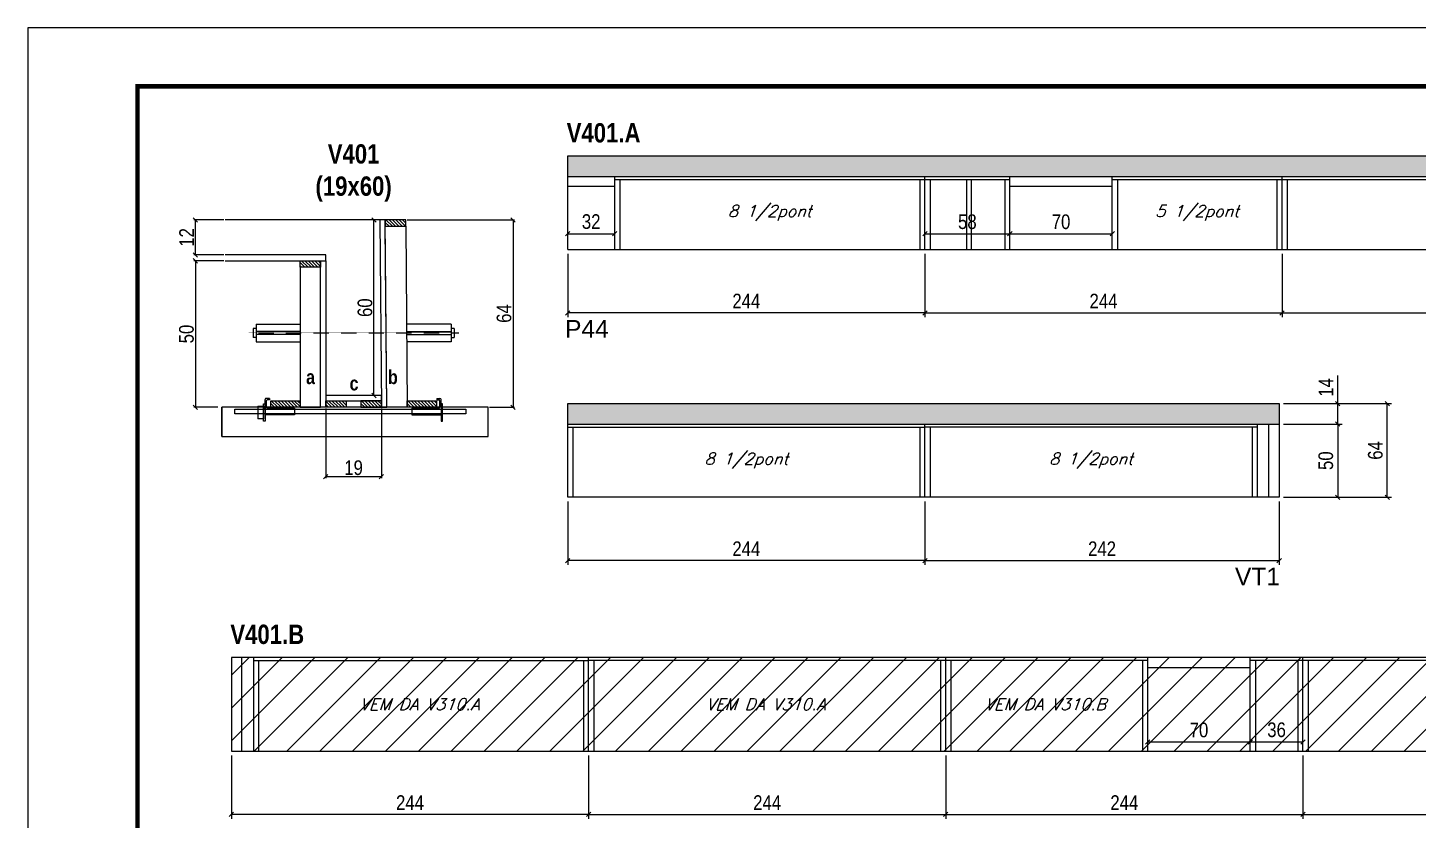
# Model space of a CAD drawing. Extents: x 3309 to 9590, y -2522 to 15424.
# Drawn here: x 4908 to 5858, y 12918 to 13459 of the extents above; entities that cross this region are included whole.
import ezdxf

# ---------------------------------------------------------------- set-up
doc = ezdxf.new("R2010")
doc.units = 0
doc.linetypes.add('DASHED', pattern=[0.75, 0.5, -0.25])
doc.linetypes.add('HIDDEN', pattern=[0.375, 0.25, -0.125])
for name, color, linetype in [('5', 5, 'Continuous'), ('barrote', 251, 'Continuous'), ('COTA', 241, 'Continuous'), ('detalhes', 4, 'Continuous'), ('NOMENCLATURA', 7, 'Continuous'), ('Painéis', 200, 'Continuous'), ('presilha', 1, 'Continuous'), ('SARR_2.2x10', 60, 'Continuous'), ('SARR_2.2x7', 40, 'Continuous'), ('SARR_3.5x7', 81, 'Continuous'), ('TENSOR', 3, 'Continuous'), ('texto', 7, 'Continuous')]:
    doc.layers.add(name, color=color, linetype=linetype)
for name, color, linetype, lineweight in [('CONCRETO', 251, 'Continuous', 25), ('Folhas', 255, 'Continuous', 9), ('Hachura', 251, 'Continuous', 9), ('SARRAFO DE PRESSAO', 251, 'DASHED', 9), ('SCO-___-LAJ', 2, 'Continuous', 0)]:
    doc.layers.add(name, color=color, linetype=linetype, lineweight=lineweight)
doc.styles.add('COTA TECNICA', font='techl___.ttf', dxfattribs={"height": 10})
doc.styles.add('COTA TECNICA 2X', font='techl___.ttf', dxfattribs={"height": 10})
doc.styles.add('Romans', font='romans.shx')
doc.styles.get("Standard").update_dxf_attribs({"font": 'arial.ttf'})
doc.styles.add('TECNICA', font='techb___.ttf', dxfattribs={"height": 10})
doc.dimstyles.new('PAINEL', dxfattribs={"dimtxt": 10, "dimasz": 3, "dimexe": 3, "dimexo": 3, "dimgap": 3, "dimtad": 1, "dimdec": 1, "dimzin": 12, "dimdsep": 46, "dimtxsty": 'COTA TECNICA', "dimblk1": 'OBLIQUE', "dimblk2": 'OBLIQUE', "dimsah": 1, "dimcen": 0.9, "dimclrd": 4, "dimclre": 4, "dimclrt": 240, "dimadec": 1, "dimazin": 3, "dimtfac": 1, "dimtdec": 1, "dimtmove": 0, "dimatfit": 3, "dimfxl": 1, "dimtolj": 1, "dimtzin": 12, "dimarcsym": 0})
doc.dimstyles.new('SECAO', dxfattribs={"dimscale": 0.333333, "dimtxt": 5, "dimasz": 9, "dimexe": 3, "dimexo": 3, "dimgap": 3, "dimtad": 1, "dimdec": 1, "dimlfac": 0.5, "dimzin": 12, "dimdsep": 46, "dimtxsty": 'COTA TECNICA 2X', "dimblk1": 'OBLIQUE', "dimblk2": 'OBLIQUE', "dimsah": 1, "dimcen": 0.9, "dimclrd": 4, "dimclre": 4, "dimclrt": 240, "dimadec": 1, "dimazin": 3, "dimtfac": 1, "dimtdec": 1, "dimtmove": 0, "dimatfit": 3, "dimfxl": 1, "dimtolj": 1, "dimtzin": 12, "dimarcsym": 0})
pattern_1 = [(135, (38346.9667, -110312.122), (-1.122532015, -1.122532015), [])]

# ---------------------------------------------------------------- blocks, each defined once
blk = doc.blocks.new('9999999999')
at = {"layer": 'Folhas'}
blk.add_lwpolyline([(98138.98, 34190.21), (99623.98, 34190.21), (99623.98, 35240.21), (98138.98, 35240.21)], close=True, dxfattribs=at)
at = {"layer": 'Folhas', "color": 30, "const_width": 3}
blk.add_lwpolyline([(98213.98, 34230.21), (99583.98, 34230.21), (99583.98, 35200.21), (98213.98, 35200.21)], close=True, dxfattribs=at)
blk = doc.blocks.new('_Oblique')
at = {"color": 0, "linetype": 'ByBlock', "lineweight": -2}
blk.add_line((-0.5, -0.5), (0.5, 0.5), dxfattribs=at)
blk = doc.blocks.new('*D746')
at = {"layer": 'COTA', "color": 4, "lineweight": -2, "transparency": 16777216}
for p, q in [((5111.43, 13199.05), (5111.43, 13151.58)), ((5149.43, 13199.05), (5149.43, 13151.58)), ((5149.43, 13152.58), (5111.43, 13152.58))]:
    blk.add_line(p, q, dxfattribs=at)
at = {"layer": 'Defpoints', "color": 0, "transparency": 16777216}
for p in [(5111.43, 13200.05), (5149.43, 13200.05), (5111.43, 13152.58)]:
    blk.add_point(p, dxfattribs=at)
at = {"layer": 'COTA', "color": 4, "lineweight": -2, "transparency": 16777216, "xscale": 3, "yscale": 3, "zscale": 3, "rotation": 180}
blk.add_blockref('_Oblique', (5111.43, 13152.58), dxfattribs=at)
at = {"layer": 'COTA', "color": 4, "lineweight": -2, "transparency": 16777216, "xscale": 3, "yscale": 3, "zscale": 3}
blk.add_blockref('_Oblique', (5149.43, 13152.58), dxfattribs=at)
at = {"layer": 'COTA', "color": 240, "transparency": 16777216, "insert": (5130.43, 13158.66), "char_height": 10, "attachment_point": 5, "style": 'COTA TECNICA 2X'}
blk.add_mtext('\\A1;19', dxfattribs=at)
blk = doc.blocks.new('PRESILHA METÁLICA 1')
at = {"layer": 'presilha'}
for p, q in [((6, 15.5), (7.5, 15.5)), ((6, -2.5), (6, 15.5)), ((7.5, 10.6), (7.5, 19.9)), ((7.5, 15.5), (7.5, -2.5)), ((12, 21), (8.6, 21)), ((9, 11.6), (9, 18.9)), ((12, 19.5), (9.6, 19.5)), ((12, 21), (12, 19.5)), ((0, 13), (6, 13)), ((0, 13), (0, 0)), ((6, 0), (0, 0)), ((6, 13), (6, 0)), ((37.5, 4.1), (7.5, 4.1)), ((37.5, 11), (9.6, 11)), ((37.5, 11), (37.5, 4.1)), ((7.5, -2.5), (6, -2.5))]:
    blk.add_line(p, q, dxfattribs=at)
for centre, radius, start, end in [((8.6, 19.9), 1.14, 90, 180), ((9.6, 18.9), 0.57, 90, 180), ((9.6, 11.6), 0.57, 180, 270)]:
    blk.add_arc(centre, radius, start, end, dxfattribs=at)
blk = doc.blocks.new('PRESILHA METÁLICA 2')
at = {"layer": 'presilha'}
for p, q in [((-5.2, 23.5), (-5.2, 22)), ((-5.2, 23.5), (-1.9, 23.5)), ((-5.2, 22), (-2.8, 22)), ((-2.2, 14.1), (-2.2, 21.4)), ((0.8, 18), (-0.8, 18)), ((-0.8, 18), (-0.8, 0)), ((-0.8, 14.6), (-0.8, 22.4)), ((0.8, 0), (0.8, 18)), ((-30.8, 13.5), (-30.8, 6.6)), ((-30.8, 13.5), (-2.8, 13.5)), ((-30.8, 6.6), (-0.8, 6.6)), ((-0.8, 0), (0.8, 0))]:
    blk.add_line(p, q, dxfattribs=at)
for centre, radius, start, end in [((-2.8, 21.4), 0.57, 0, 90), ((-1.9, 22.4), 1.14, 0, 90), ((-2.8, 14.1), 0.57, 270, 0)]:
    blk.add_arc(centre, radius, start, end, dxfattribs=at)
blk = doc.blocks.new('*D747')
at = {"layer": 'COTA', "color": 4, "lineweight": -2, "transparency": 16777216}
for p, q in [((5041.73, 13300.05), (5021.38, 13300.05)), ((5022.38, 13300.05), (5022.38, 13200.05)), ((5037.61, 13200.05), (5021.38, 13200.05))]:
    blk.add_line(p, q, dxfattribs=at)
at = {"layer": 'Defpoints', "color": 0, "transparency": 16777216}
for p in [(5042.73, 13300.05), (5022.38, 13200.05), (5038.61, 13200.05)]:
    blk.add_point(p, dxfattribs=at)
at = {"layer": 'COTA', "color": 4, "lineweight": -2, "transparency": 16777216, "xscale": 3, "yscale": 3, "zscale": 3}
for p, rotation in [((5022.38, 13300.05), 90), ((5022.38, 13200.05), 270)]:
    blk.add_blockref('_Oblique', p, dxfattribs=dict(at, rotation=rotation))
at = {"layer": 'COTA', "color": 240, "transparency": 16777216, "insert": (5016.27, 13250.05), "char_height": 10, "attachment_point": 5, "rotation": 90, "style": 'COTA TECNICA 2X'}
blk.add_mtext('\\A1;50', dxfattribs=at)
blk = doc.blocks.new('*D748')
at = {"layer": 'COTA', "color": 4, "lineweight": -2, "transparency": 16777216}
for p, q in [((5167.03, 13328.05), (5240.35, 13328.05)), ((5239.35, 13328.05), (5239.35, 13200.05)), ((5223.24, 13200.05), (5240.35, 13200.05))]:
    blk.add_line(p, q, dxfattribs=at)
at = {"layer": 'Defpoints', "color": 0, "transparency": 16777216}
for p in [(5166.03, 13328.05), (5222.24, 13200.05), (5239.35, 13200.05)]:
    blk.add_point(p, dxfattribs=at)
at = {"layer": 'COTA', "color": 4, "lineweight": -2, "transparency": 16777216, "xscale": 3, "yscale": 3, "zscale": 3}
for p, rotation in [((5239.35, 13328.05), 90), ((5239.35, 13200.05), 270)]:
    blk.add_blockref('_Oblique', p, dxfattribs=dict(at, rotation=rotation))
at = {"layer": 'COTA', "color": 240, "transparency": 16777216, "insert": (5233.24, 13264.05), "char_height": 10, "attachment_point": 5, "rotation": 90, "style": 'COTA TECNICA 2X'}
blk.add_mtext('\\A1;64', dxfattribs=at)
blk = doc.blocks.new('*D745')
at = {"layer": 'COTA', "color": 4, "lineweight": -2, "transparency": 16777216}
for p, q in [((5148.43, 13328.05), (5143.35, 13328.05)), ((5144.35, 13208.05), (5144.35, 13328.05)), ((5148.43, 13208.05), (5143.35, 13208.05))]:
    blk.add_line(p, q, dxfattribs=at)
at = {"layer": 'Defpoints', "color": 0, "transparency": 16777216}
for p in [(5144.35, 13328.05), (5149.43, 13328.05), (5149.43, 13208.05)]:
    blk.add_point(p, dxfattribs=at)
at = {"layer": 'COTA', "color": 4, "lineweight": -2, "transparency": 16777216, "xscale": 3, "yscale": 3, "zscale": 3}
for p, rotation in [((5144.35, 13328.05), 90), ((5144.35, 13208.05), 270)]:
    blk.add_blockref('_Oblique', p, dxfattribs=dict(at, rotation=rotation))
at = {"layer": 'COTA', "color": 240, "transparency": 16777216, "insert": (5138.25, 13268.05), "char_height": 10, "attachment_point": 5, "rotation": 90, "style": 'COTA TECNICA 2X'}
blk.add_mtext('\\A1;60', dxfattribs=at)
blk = doc.blocks.new('*D749')
at = {"layer": 'COTA', "color": 4, "lineweight": -2, "transparency": 16777216}
for p, q in [((5041.73, 13328.05), (5021.38, 13328.05)), ((5022.38, 13304.05), (5022.38, 13328.05)), ((5041.73, 13304.05), (5021.38, 13304.05))]:
    blk.add_line(p, q, dxfattribs=at)
at = {"layer": 'Defpoints', "color": 0, "transparency": 16777216}
for p in [(5022.38, 13328.05), (5042.73, 13328.05), (5042.73, 13304.05)]:
    blk.add_point(p, dxfattribs=at)
at = {"layer": 'COTA', "color": 4, "lineweight": -2, "transparency": 16777216, "xscale": 3, "yscale": 3, "zscale": 3}
for p, rotation in [((5022.38, 13328.05), 90), ((5022.38, 13304.05), 270)]:
    blk.add_blockref('_Oblique', p, dxfattribs=dict(at, rotation=rotation))
at = {"layer": 'COTA', "color": 240, "transparency": 16777216, "insert": (5016.32, 13316.05), "char_height": 10, "attachment_point": 5, "rotation": 90, "style": 'COTA TECNICA 2X'}
blk.add_mtext('\\A1;12', dxfattribs=at)
blk = doc.blocks.new('*D750')
at = {"layer": 'COTA', "color": 4, "linetype": 'ByBlock', "lineweight": -2, "transparency": 16777216}
for p, q in [((5520.73, 13304.75), (5520.73, 13261.49)), ((5764.73, 13304.75), (5764.73, 13261.49)), ((5520.73, 13264.49), (5764.73, 13264.49))]:
    blk.add_line(p, q, dxfattribs=at)
at = {"layer": 'Defpoints', "color": 0, "linetype": 'ByBlock', "transparency": 16777216}
for p in [(5520.73, 13307.75), (5764.73, 13307.75), (5764.73, 13264.49)]:
    blk.add_point(p, dxfattribs=at)
at = {"layer": 'COTA', "color": 4, "linetype": 'ByBlock', "lineweight": -2, "transparency": 16777216, "xscale": 3, "yscale": 3, "zscale": 3, "rotation": 180}
blk.add_blockref('_Oblique', (5520.73, 13264.49), dxfattribs=at)
at = {"layer": 'COTA', "color": 4, "linetype": 'ByBlock', "lineweight": -2, "transparency": 16777216, "xscale": 3, "yscale": 3, "zscale": 3}
blk.add_blockref('_Oblique', (5764.73, 13264.49), dxfattribs=at)
at = {"layer": 'COTA', "color": 240, "linetype": 'ByBlock', "transparency": 16777216, "insert": (5642.73, 13272.57), "char_height": 10, "attachment_point": 5, "style": 'COTA TECNICA'}
blk.add_mtext('\\A1;244', dxfattribs=at)
blk = doc.blocks.new('*D751')
at = {"layer": 'COTA', "color": 4, "linetype": 'ByBlock', "lineweight": -2, "transparency": 16777216}
for p, q in [((5764.73, 13304.75), (5764.73, 13261.49)), ((6008.73, 13304.75), (6008.73, 13261.49)), ((5764.73, 13264.49), (6008.73, 13264.49))]:
    blk.add_line(p, q, dxfattribs=at)
at = {"layer": 'Defpoints', "color": 0, "linetype": 'ByBlock', "transparency": 16777216}
for p in [(5764.73, 13307.75), (6008.73, 13307.75), (6008.73, 13264.49)]:
    blk.add_point(p, dxfattribs=at)
at = {"layer": 'COTA', "color": 4, "linetype": 'ByBlock', "lineweight": -2, "transparency": 16777216, "xscale": 3, "yscale": 3, "zscale": 3, "rotation": 180}
blk.add_blockref('_Oblique', (5764.73, 13264.49), dxfattribs=at)
at = {"layer": 'COTA', "color": 4, "linetype": 'ByBlock', "lineweight": -2, "transparency": 16777216, "xscale": 3, "yscale": 3, "zscale": 3}
blk.add_blockref('_Oblique', (6008.73, 13264.49), dxfattribs=at)
at = {"layer": 'COTA', "color": 240, "linetype": 'ByBlock', "transparency": 16777216, "insert": (5886.73, 13272.57), "char_height": 10, "attachment_point": 5, "style": 'COTA TECNICA'}
blk.add_mtext('\\A1;244', dxfattribs=at)
blk = doc.blocks.new('*D752')
at = {"layer": 'COTA', "color": 4, "lineweight": -2, "transparency": 16777216}
for p, q in [((5276.73, 13304.75), (5276.73, 13261.49)), ((5520.73, 13304.75), (5520.73, 13261.49)), ((5520.73, 13264.49), (5276.73, 13264.49))]:
    blk.add_line(p, q, dxfattribs=at)
at = {"layer": 'Defpoints', "color": 0, "transparency": 16777216}
for p in [(5276.73, 13307.75), (5520.73, 13307.75), (5276.73, 13264.49)]:
    blk.add_point(p, dxfattribs=at)
at = {"layer": 'COTA', "color": 4, "lineweight": -2, "transparency": 16777216, "xscale": 3, "yscale": 3, "zscale": 3, "rotation": 180}
blk.add_blockref('_Oblique', (5276.73, 13264.49), dxfattribs=at)
at = {"layer": 'COTA', "color": 4, "lineweight": -2, "transparency": 16777216, "xscale": 3, "yscale": 3, "zscale": 3}
blk.add_blockref('_Oblique', (5520.73, 13264.49), dxfattribs=at)
at = {"layer": 'COTA', "color": 240, "transparency": 16777216, "insert": (5398.73, 13272.57), "char_height": 10, "attachment_point": 5, "style": 'COTA TECNICA'}
blk.add_mtext('\\A1;244', dxfattribs=at)
blk = doc.blocks.new('*D756')
at = {"layer": 'COTA', "color": 4, "lineweight": -2, "transparency": 16777216}
blk.add_line((5276.73, 13318.6), (5308.73, 13318.6), dxfattribs=at)
at = {"layer": 'Defpoints', "color": 0, "transparency": 16777216}
for p in [(5276.73, 13318.6), (5308.73, 13318.6), (5308.73, 13318.6)]:
    blk.add_point(p, dxfattribs=at)
at = {"layer": 'COTA', "color": 4, "lineweight": -2, "transparency": 16777216, "xscale": 3, "yscale": 3, "zscale": 3, "rotation": 180}
blk.add_blockref('_Oblique', (5276.73, 13318.6), dxfattribs=at)
at = {"layer": 'COTA', "color": 4, "lineweight": -2, "transparency": 16777216, "xscale": 3, "yscale": 3, "zscale": 3}
blk.add_blockref('_Oblique', (5308.73, 13318.6), dxfattribs=at)
at = {"layer": 'COTA', "color": 240, "transparency": 16777216, "insert": (5292.73, 13326.82), "char_height": 10, "attachment_point": 5, "style": 'COTA TECNICA'}
blk.add_mtext('\\A1;32', dxfattribs=at)
blk = doc.blocks.new('*D757')
at = {"layer": 'COTA', "color": 4, "lineweight": -2, "transparency": 16777216}
blk.add_line((5520.73, 13318.6), (5578.73, 13318.6), dxfattribs=at)
at = {"layer": 'Defpoints', "color": 0, "transparency": 16777216}
for p in [(5520.73, 13318.6), (5578.73, 13318.6), (5578.73, 13318.6)]:
    blk.add_point(p, dxfattribs=at)
at = {"layer": 'COTA', "color": 4, "lineweight": -2, "transparency": 16777216, "xscale": 3, "yscale": 3, "zscale": 3, "rotation": 180}
blk.add_blockref('_Oblique', (5520.73, 13318.6), dxfattribs=at)
at = {"layer": 'COTA', "color": 4, "lineweight": -2, "transparency": 16777216, "xscale": 3, "yscale": 3, "zscale": 3}
blk.add_blockref('_Oblique', (5578.73, 13318.6), dxfattribs=at)
at = {"layer": 'COTA', "color": 240, "transparency": 16777216, "insert": (5549.73, 13326.73), "char_height": 10, "attachment_point": 5, "style": 'COTA TECNICA'}
blk.add_mtext('\\A1;58', dxfattribs=at)
blk = doc.blocks.new('*D758')
at = {"layer": 'COTA', "color": 4, "lineweight": -2, "transparency": 16777216}
blk.add_line((5578.73, 13318.6), (5648.73, 13318.6), dxfattribs=at)
at = {"layer": 'Defpoints', "color": 0, "transparency": 16777216}
for p in [(5578.73, 13318.6), (5648.73, 13318.6), (5648.73, 13318.6)]:
    blk.add_point(p, dxfattribs=at)
at = {"layer": 'COTA', "color": 4, "lineweight": -2, "transparency": 16777216, "xscale": 3, "yscale": 3, "zscale": 3, "rotation": 180}
blk.add_blockref('_Oblique', (5578.73, 13318.6), dxfattribs=at)
at = {"layer": 'COTA', "color": 4, "lineweight": -2, "transparency": 16777216, "xscale": 3, "yscale": 3, "zscale": 3}
blk.add_blockref('_Oblique', (5648.73, 13318.6), dxfattribs=at)
at = {"layer": 'COTA', "color": 240, "transparency": 16777216, "insert": (5613.73, 13326.7), "char_height": 10, "attachment_point": 5, "style": 'COTA TECNICA'}
blk.add_mtext('\\A1;70', dxfattribs=at)
blk = doc.blocks.new('*D762')
at = {"layer": 'COTA', "color": 4, "linetype": 'ByBlock', "lineweight": -2, "transparency": 16777216}
for p, q in [((5520.73, 13135.52), (5520.73, 13092.26)), ((5762.73, 13135.52), (5762.73, 13092.26)), ((5520.73, 13095.26), (5762.73, 13095.26))]:
    blk.add_line(p, q, dxfattribs=at)
at = {"layer": 'Defpoints', "color": 0, "linetype": 'ByBlock', "transparency": 16777216}
for p in [(5520.73, 13138.52), (5762.73, 13138.52), (5762.73, 13095.26)]:
    blk.add_point(p, dxfattribs=at)
at = {"layer": 'COTA', "color": 4, "linetype": 'ByBlock', "lineweight": -2, "transparency": 16777216, "xscale": 3, "yscale": 3, "zscale": 3, "rotation": 180}
blk.add_blockref('_Oblique', (5520.73, 13095.26), dxfattribs=at)
at = {"layer": 'COTA', "color": 4, "linetype": 'ByBlock', "lineweight": -2, "transparency": 16777216, "xscale": 3, "yscale": 3, "zscale": 3}
blk.add_blockref('_Oblique', (5762.73, 13095.26), dxfattribs=at)
at = {"layer": 'COTA', "color": 240, "linetype": 'ByBlock', "transparency": 16777216, "insert": (5641.73, 13103.34), "char_height": 10, "attachment_point": 5, "style": 'COTA TECNICA'}
blk.add_mtext('\\A1;242', dxfattribs=at)
blk = doc.blocks.new('*D763')
at = {"layer": 'COTA', "color": 4, "lineweight": -2, "transparency": 16777216}
for p, q in [((5276.73, 13135.52), (5276.73, 13092.26)), ((5520.73, 13135.52), (5520.73, 13092.26)), ((5520.73, 13095.26), (5276.73, 13095.26))]:
    blk.add_line(p, q, dxfattribs=at)
at = {"layer": 'Defpoints', "color": 0, "transparency": 16777216}
for p in [(5276.73, 13138.52), (5520.73, 13138.52), (5276.73, 13095.26)]:
    blk.add_point(p, dxfattribs=at)
at = {"layer": 'COTA', "color": 4, "lineweight": -2, "transparency": 16777216, "xscale": 3, "yscale": 3, "zscale": 3, "rotation": 180}
blk.add_blockref('_Oblique', (5276.73, 13095.26), dxfattribs=at)
at = {"layer": 'COTA', "color": 4, "lineweight": -2, "transparency": 16777216, "xscale": 3, "yscale": 3, "zscale": 3}
blk.add_blockref('_Oblique', (5520.73, 13095.26), dxfattribs=at)
at = {"layer": 'COTA', "color": 240, "transparency": 16777216, "insert": (5398.73, 13103.34), "char_height": 10, "attachment_point": 5, "style": 'COTA TECNICA'}
blk.add_mtext('\\A1;244', dxfattribs=at)
blk = doc.blocks.new('*D764')
at = {"layer": 'COTA', "color": 4, "lineweight": -2, "transparency": 16777216}
for p, q in [((5765.73, 13188.52), (5805.74, 13188.52)), ((5802.74, 13188.52), (5802.74, 13138.52)), ((5765.73, 13138.52), (5805.74, 13138.52))]:
    blk.add_line(p, q, dxfattribs=at)
at = {"layer": 'Defpoints', "color": 0, "transparency": 16777216}
for p in [(5762.73, 13188.52), (5762.73, 13138.52), (5802.74, 13138.52)]:
    blk.add_point(p, dxfattribs=at)
at = {"layer": 'COTA', "color": 4, "lineweight": -2, "transparency": 16777216, "xscale": 3, "yscale": 3, "zscale": 3}
for p, rotation in [((5802.74, 13188.52), 90), ((5802.74, 13138.52), 270)]:
    blk.add_blockref('_Oblique', p, dxfattribs=dict(at, rotation=rotation))
at = {"layer": 'COTA', "color": 240, "transparency": 16777216, "insert": (5794.63, 13163.52), "char_height": 10, "attachment_point": 5, "rotation": 90, "style": 'COTA TECNICA'}
blk.add_mtext('\\A1;50', dxfattribs=at)
blk = doc.blocks.new('*D765')
at = {"layer": 'COTA', "color": 4, "lineweight": -2, "transparency": 16777216}
for p, q in [((5802.74, 13202.52), (5802.74, 13221.64)), ((5765.73, 13202.52), (5805.74, 13202.52)), ((5802.74, 13188.52), (5802.74, 13202.52)), ((5765.73, 13188.52), (5805.74, 13188.52))]:
    blk.add_line(p, q, dxfattribs=at)
at = {"layer": 'Defpoints', "color": 0, "transparency": 16777216}
for p in [(5762.73, 13202.52), (5802.74, 13202.52), (5762.73, 13188.52)]:
    blk.add_point(p, dxfattribs=at)
at = {"layer": 'COTA', "color": 4, "lineweight": -2, "transparency": 16777216, "xscale": 3, "yscale": 3, "zscale": 3}
for p, rotation in [((5802.74, 13202.52), 90), ((5802.74, 13188.52), 270)]:
    blk.add_blockref('_Oblique', p, dxfattribs=dict(at, rotation=rotation))
at = {"layer": 'COTA', "color": 240, "transparency": 16777216, "insert": (5794.66, 13213.58), "char_height": 10, "attachment_point": 5, "rotation": 90, "style": 'COTA TECNICA'}
blk.add_mtext('\\A1;14', dxfattribs=at)
blk = doc.blocks.new('*D766')
at = {"layer": 'COTA', "color": 4, "lineweight": -2, "transparency": 16777216}
for p, q in [((5765.73, 13202.52), (5839.58, 13202.52)), ((5836.58, 13138.52), (5836.58, 13202.52)), ((5765.73, 13138.52), (5839.58, 13138.52))]:
    blk.add_line(p, q, dxfattribs=at)
at = {"layer": 'Defpoints', "color": 0, "transparency": 16777216}
for p in [(5762.73, 13202.52), (5836.58, 13202.52), (5762.73, 13138.52)]:
    blk.add_point(p, dxfattribs=at)
at = {"layer": 'COTA', "color": 4, "lineweight": -2, "transparency": 16777216, "xscale": 3, "yscale": 3, "zscale": 3}
for p, rotation in [((5836.58, 13202.52), 90), ((5836.58, 13138.52), 270)]:
    blk.add_blockref('_Oblique', p, dxfattribs=dict(at, rotation=rotation))
at = {"layer": 'COTA', "color": 240, "transparency": 16777216, "insert": (5828.48, 13170.52), "char_height": 10, "attachment_point": 5, "rotation": 90, "style": 'COTA TECNICA'}
blk.add_mtext('\\A1;64', dxfattribs=at)
blk = doc.blocks.new('*D767')
at = {"layer": 'COTA', "color": 4, "linetype": 'ByBlock', "lineweight": -2, "transparency": 16777216}
for p, q in [((5046.97, 12962.07), (5046.97, 12918.81)), ((5290.97, 12962.07), (5290.97, 12918.81)), ((5290.97, 12921.81), (5046.97, 12921.81))]:
    blk.add_line(p, q, dxfattribs=at)
at = {"layer": 'Defpoints', "color": 0, "linetype": 'ByBlock', "transparency": 16777216}
for p in [(5046.97, 12965.07), (5290.97, 12965.07), (5046.97, 12921.81)]:
    blk.add_point(p, dxfattribs=at)
at = {"layer": 'COTA', "color": 4, "linetype": 'ByBlock', "lineweight": -2, "transparency": 16777216, "xscale": 3, "yscale": 3, "zscale": 3, "rotation": 180}
blk.add_blockref('_Oblique', (5046.97, 12921.81), dxfattribs=at)
at = {"layer": 'COTA', "color": 4, "linetype": 'ByBlock', "lineweight": -2, "transparency": 16777216, "xscale": 3, "yscale": 3, "zscale": 3}
blk.add_blockref('_Oblique', (5290.97, 12921.81), dxfattribs=at)
at = {"layer": 'COTA', "color": 240, "linetype": 'ByBlock', "transparency": 16777216, "insert": (5168.97, 12929.89), "char_height": 10, "attachment_point": 5, "style": 'COTA TECNICA'}
blk.add_mtext('\\A1;244', dxfattribs=at)
blk = doc.blocks.new('*D768')
at = {"layer": 'COTA', "color": 4, "lineweight": -2, "transparency": 16777216}
for p, q in [((5290.97, 12962.07), (5290.97, 12918.81)), ((5534.97, 12962.07), (5534.97, 12918.81)), ((5290.97, 12921.81), (5534.97, 12921.81))]:
    blk.add_line(p, q, dxfattribs=at)
at = {"layer": 'Defpoints', "color": 0, "transparency": 16777216}
for p in [(5290.97, 12965.07), (5534.97, 12965.07), (5534.97, 12921.81)]:
    blk.add_point(p, dxfattribs=at)
at = {"layer": 'COTA', "color": 4, "lineweight": -2, "transparency": 16777216, "xscale": 3, "yscale": 3, "zscale": 3, "rotation": 180}
blk.add_blockref('_Oblique', (5290.97, 12921.81), dxfattribs=at)
at = {"layer": 'COTA', "color": 4, "lineweight": -2, "transparency": 16777216, "xscale": 3, "yscale": 3, "zscale": 3}
blk.add_blockref('_Oblique', (5534.97, 12921.81), dxfattribs=at)
at = {"layer": 'COTA', "color": 240, "transparency": 16777216, "insert": (5412.97, 12929.89), "char_height": 10, "attachment_point": 5, "style": 'COTA TECNICA'}
blk.add_mtext('\\A1;244', dxfattribs=at)
blk = doc.blocks.new('*D769')
at = {"layer": 'COTA', "color": 4, "lineweight": -2, "transparency": 16777216}
for p, q in [((5534.97, 12962.07), (5534.97, 12918.81)), ((5778.97, 12962.07), (5778.97, 12918.81)), ((5534.97, 12921.81), (5778.97, 12921.81))]:
    blk.add_line(p, q, dxfattribs=at)
at = {"layer": 'Defpoints', "color": 0, "transparency": 16777216}
for p in [(5534.97, 12965.07), (5778.97, 12965.07), (5778.97, 12921.81)]:
    blk.add_point(p, dxfattribs=at)
at = {"layer": 'COTA', "color": 4, "lineweight": -2, "transparency": 16777216, "xscale": 3, "yscale": 3, "zscale": 3, "rotation": 180}
blk.add_blockref('_Oblique', (5534.97, 12921.81), dxfattribs=at)
at = {"layer": 'COTA', "color": 4, "lineweight": -2, "transparency": 16777216, "xscale": 3, "yscale": 3, "zscale": 3}
blk.add_blockref('_Oblique', (5778.97, 12921.81), dxfattribs=at)
at = {"layer": 'COTA', "color": 240, "transparency": 16777216, "insert": (5656.97, 12929.89), "char_height": 10, "attachment_point": 5, "style": 'COTA TECNICA'}
blk.add_mtext('\\A1;244', dxfattribs=at)
blk = doc.blocks.new('*D770')
at = {"layer": 'COTA', "color": 4, "lineweight": -2, "transparency": 16777216}
for p, q in [((5778.97, 12962.07), (5778.97, 12918.81)), ((6022.97, 12962.07), (6022.97, 12918.81)), ((5778.97, 12921.81), (6022.97, 12921.81))]:
    blk.add_line(p, q, dxfattribs=at)
at = {"layer": 'Defpoints', "color": 0, "transparency": 16777216}
for p in [(5778.97, 12965.07), (6022.97, 12965.07), (6022.97, 12921.81)]:
    blk.add_point(p, dxfattribs=at)
at = {"layer": 'COTA', "color": 4, "lineweight": -2, "transparency": 16777216, "xscale": 3, "yscale": 3, "zscale": 3, "rotation": 180}
blk.add_blockref('_Oblique', (5778.97, 12921.81), dxfattribs=at)
at = {"layer": 'COTA', "color": 4, "lineweight": -2, "transparency": 16777216, "xscale": 3, "yscale": 3, "zscale": 3}
blk.add_blockref('_Oblique', (6022.97, 12921.81), dxfattribs=at)
at = {"layer": 'COTA', "color": 240, "transparency": 16777216, "insert": (5900.97, 12929.89), "char_height": 10, "attachment_point": 5, "style": 'COTA TECNICA'}
blk.add_mtext('\\A1;244', dxfattribs=at)
blk = doc.blocks.new('*D772')
at = {"layer": 'COTA', "color": 4, "lineweight": -2, "transparency": 16777216}
for p, q in [((5672.97, 12968.07), (5672.97, 12974.36)), ((5672.97, 12971.36), (5742.97, 12971.36)), ((5742.97, 12968.07), (5742.97, 12974.36))]:
    blk.add_line(p, q, dxfattribs=at)
at = {"layer": 'Defpoints', "color": 0, "transparency": 16777216}
for p in [(5742.97, 12971.36), (5672.97, 12965.07), (5742.97, 12965.07)]:
    blk.add_point(p, dxfattribs=at)
at = {"layer": 'COTA', "color": 4, "lineweight": -2, "transparency": 16777216, "xscale": 3, "yscale": 3, "zscale": 3, "rotation": 180}
blk.add_blockref('_Oblique', (5672.97, 12971.36), dxfattribs=at)
at = {"layer": 'COTA', "color": 4, "lineweight": -2, "transparency": 16777216, "xscale": 3, "yscale": 3, "zscale": 3}
blk.add_blockref('_Oblique', (5742.97, 12971.36), dxfattribs=at)
at = {"layer": 'COTA', "color": 240, "transparency": 16777216, "insert": (5707.97, 12979.46), "char_height": 10, "attachment_point": 5, "style": 'COTA TECNICA'}
blk.add_mtext('\\A1;70', dxfattribs=at)
blk = doc.blocks.new('*D773')
at = {"layer": 'COTA', "color": 4, "lineweight": -2, "transparency": 16777216}
for p, q in [((5742.97, 12968.07), (5742.97, 12974.36)), ((5742.97, 12971.36), (5778.97, 12971.36)), ((5778.97, 12968.07), (5778.97, 12974.36))]:
    blk.add_line(p, q, dxfattribs=at)
at = {"layer": 'Defpoints', "color": 0, "transparency": 16777216}
for p in [(5778.97, 12971.36), (5742.97, 12965.07), (5778.97, 12965.07)]:
    blk.add_point(p, dxfattribs=at)
at = {"layer": 'COTA', "color": 4, "lineweight": -2, "transparency": 16777216, "xscale": 3, "yscale": 3, "zscale": 3, "rotation": 180}
blk.add_blockref('_Oblique', (5742.97, 12971.36), dxfattribs=at)
at = {"layer": 'COTA', "color": 4, "lineweight": -2, "transparency": 16777216, "xscale": 3, "yscale": 3, "zscale": 3}
blk.add_blockref('_Oblique', (5778.97, 12971.36), dxfattribs=at)
at = {"layer": 'COTA', "color": 240, "transparency": 16777216, "insert": (5760.97, 12979.58), "char_height": 10, "attachment_point": 5, "style": 'COTA TECNICA'}
blk.add_mtext('\\A1;36', dxfattribs=at)

msp = doc.modelspace()

# ---------------------------------------------------------------- hatches: boundary and pattern name
at = {"layer": 'COTA'}
h = msp.add_hatch(dxfattribs=at)
h.set_pattern_fill('AR-CONC', color=256, scale=0.03)
h.set_pattern_definition([(50, (1542.452, 4602.3004), (5.46554, -0.4781726), [0.5715, -6.2865]), (355, (1542.452, 4602.3004), (-1.0573026, 5.7317054), [0.4572, -5.0292175]), (100.451445, (1542.9075, 4602.2606), (4.4082374, 5.2535326), [0.4857003, -5.3427073]), (46.1842, (1542.452, 4603.8244), (8.132371, -1.26127), [0.85725, -9.42975]), (96.63556, (1543.13, 4603.719), (7.122124, 7.422784), [0.728551, -8.014068]), (351.18415, (1542.452, 4603.8244), (7.122124, 7.422784), [0.685799, -7.543792]), (21, (1543.214, 4603.4434), (4.5484317, -3.067956), [0.5715, -6.2865]), (326, (1543.214, 4603.4434), (1.854061, 5.525639), [0.4572, -5.0292]), (71.451445, (1543.593, 4603.188), (6.4024926, 2.457683), [0.4857003, -5.342698]), (37.5, (1542.452, 4602.3004), (0.0926581, 2.53665117), [0, -4.96824, 0, -5.1054, 0, -5.04825]), (7.5, (1542.452, 4602.3004), (2.0045899, 3.00541724), [0, -2.91084, 0, -4.85394, 0, -1.92405]), (327.5, (1540.7527, 4602.3004), (4.06771786, -0.1718623), [0, -1.905, 0, -5.9436, 0, -7.8867]), (317.5, (1539.9907, 4602.3004), (4.4438754, 0.7627947), [0, -2.4765, 0, -3.94716, 0, -5.6007])])
h.paths.add_polyline_path([(6252.73, 13357.75), (6252.73, 13371.75), (5276.73, 13371.75), (5276.73, 13357.75)])
h = msp.add_hatch(dxfattribs=at)
h.set_pattern_fill('AR-CONC', color=256, scale=0.03)
h.set_pattern_definition([(50, (0, -8.6806), (5.46554, -0.4781726), [0.5715, -6.2865]), (355, (0, -8.6806), (-1.0573026, 5.7317054), [0.4572, -5.0292175]), (100.451445, (0.4555, -8.7205), (4.4082374, 5.2535326), [0.4857003, -5.3427073]), (46.1842, (0, -7.1566), (8.1323712, -1.2612698), [0.85725, -9.42975]), (96.63556, (0.678, -7.262), (7.122124, 7.4227837), [0.7285507, -8.0140682]), (351.18415, (0, -7.157), (7.122124, 7.4227837), [0.685799, -7.543792]), (21, (0.762, -7.5376), (4.5484317, -3.067956), [0.5715, -6.2865]), (326, (0.762, -7.5376), (1.8540609, 5.525639), [0.4572, -5.0292]), (71.451445, (1.141, -7.7933), (6.4024926, 2.457683), [0.4857003, -5.3426981]), (37.5, (0, -8.6806), (0.0926581, 2.53665117), [0, -4.96824, 0, -5.1054, 0, -5.04825]), (7.5, (0, -8.6806), (2.0045899, 3.00541724), [0, -2.91084, 0, -4.85394, 0, -1.92405]), (327.5, (-1.6993, -8.6806), (4.06771786, -0.17186232), [0, -1.905, 0, -5.9436, 0, -7.8867]), (317.5, (-2.4613, -8.6806), (4.4438754, 0.7627947), [0, -2.4765, 0, -3.94716, 0, -5.6007])])
h.paths.add_polyline_path([(5276.73, 13202.52), (5276.73, 13188.52), (5762.73, 13188.52), (5762.73, 13202.52)])
at = {"layer": 'Hachura', "linetype": 'ByBlock'}
h = msp.add_hatch(dxfattribs=at)
h.set_pattern_fill('ANSI31', color=256, scale=5)
h.paths.add_polyline_path([(5290.97, 13029.07), (5046.97, 13029.07), (5046.97, 12965.07), (5290.97, 12965.07)])
h.paths.add_polyline_path([(5534.97, 13029.07), (5290.97, 13029.07), (5290.97, 12965.07), (5534.97, 12965.07)])
h.paths.add_polyline_path([(5778.97, 13029.07), (5534.97, 13029.07), (5534.97, 12965.07), (5778.97, 12965.07)])
h.paths.add_polyline_path([(6022.97, 13029.07), (5778.97, 13029.07), (5778.97, 12965.07), (6022.97, 12965.07)])
h.paths.add_polyline_path([(6266.97, 13029.07), (6022.97, 13029.07), (6022.97, 12965.07), (6266.97, 12965.07)])
at = {"layer": 'SARR_2.2x10'}
h = msp.add_hatch(dxfattribs=at)
h.set_pattern_fill('ANSI31', color=256, scale=0.5, angle=90)
h.set_pattern_definition([(135, (38267.3667, -110312.122), (-1.122532015, -1.122532015), [])])
h.paths.add_polyline_path([(5073.83, 13204.45), (5073.83, 13200.05), (5093.83, 13200.05), (5093.83, 13204.45)])
h = msp.add_hatch(dxfattribs=at)
h.set_pattern_fill('ANSI31', color=256, scale=0.5, angle=90)
h.set_pattern_definition([(135, (38360.5667, -110312.122), (-1.122532015, -1.122532015), [])])
h.paths.add_polyline_path([(5167.03, 13204.45), (5167.03, 13200.05), (5187.03, 13200.05), (5187.03, 13204.45)])
at = {"layer": 'SARR_2.2x7'}
h = msp.add_hatch(dxfattribs=at)
h.set_pattern_fill('ANSI31', color=256, scale=0.5, angle=90)
h.set_pattern_definition([(135, (38260.3667, -110188.522), (-1.122532015, -1.122532015), [])])
h.paths.add_polyline_path([(5152.03, 13328.05), (5152.03, 13323.65), (5166.03, 13323.65), (5166.03, 13328.05)])
h = msp.add_hatch(dxfattribs=at)
h.set_pattern_fill('ANSI31', color=256, scale=0.5, angle=90)
h.set_pattern_definition([(135, (38281.3667, -110216.522), (-1.122532015, -1.122532015), [])])
h.paths.add_polyline_path([(5107.83, 13300.05), (5107.83, 13295.65), (5093.83, 13295.65), (5093.83, 13300.05)])
h = msp.add_hatch(dxfattribs=at)
h.set_pattern_fill('ANSI31', color=256, scale=0.5, angle=90)
h.set_pattern_definition(pattern_1)
h.paths.add_polyline_path([(5125.43, 13200.05), (5125.43, 13204.45), (5111.43, 13204.45), (5111.43, 13200.05)])
h = msp.add_hatch(dxfattribs=at)
h.set_pattern_fill('ANSI31', color=256, scale=0.5, angle=90)
h.set_pattern_definition(pattern_1)
h.paths.add_polyline_path([(5135.43, 13204.45), (5135.43, 13200.05), (5149.43, 13200.05), (5149.43, 13204.45)])

# ---------------------------------------------------------------- linework, layer by layer
at = {"ltscale": 3}
for p, q in [((5061.83, 13253.78), (5061.83, 13247.78)), ((5063.83, 13253.78), (5061.83, 13253.78)), ((5063.83, 13256.78), (5063.83, 13244.78)), ((5063.83, 13256.78), (5093.83, 13256.78)), ((5093.83, 13251.78), (5063.83, 13251.78)), ((5197.03, 13256.78), (5167.03, 13256.78)), ((5167.03, 13251.78), (5197.03, 13251.78)), ((5197.03, 13256.78), (5197.03, 13244.78)), ((5199.03, 13253.78), (5197.03, 13253.78)), ((5199.03, 13253.78), (5199.03, 13247.78)), ((5063.83, 13247.78), (5061.83, 13247.78)), ((5093.83, 13249.78), (5063.83, 13249.78)), ((5063.83, 13244.78), (5093.83, 13244.78)), ((5167.03, 13249.78), (5197.03, 13249.78)), ((5197.03, 13244.78), (5167.03, 13244.78)), ((5197.03, 13247.78), (5199.03, 13247.78))]:
    msp.add_line(p, q, dxfattribs=at)
at = {"layer": 'barrote'}
msp.add_lwpolyline([(5040.37, 13180.05), (5222.29, 13180.05), (5222.29, 13200.05), (5040.37, 13200.05)], close=True, dxfattribs=at)
at = {"layer": 'CONCRETO', "linetype": 'Continuous'}
msp.add_line((5166.03, 13328.05), (5042.73, 13328.05), dxfattribs=at)
at = {"layer": 'COTA'}
for p, q in [((5276.73, 13357.75), (5276.73, 13371.75)), ((5276.73, 13371.75), (6252.73, 13371.75)), ((5276.73, 13188.52), (5276.73, 13202.52)), ((5276.73, 13202.52), (5762.73, 13202.52)), ((5762.73, 13202.52), (5762.73, 13188.52))]:
    msp.add_line(p, q, dxfattribs=at)
at = {"layer": 'detalhes', "color": 250}
msp.add_line((5040.37, 13180.05), (5040.37, 13200.05), dxfattribs=at)
at = {"layer": 'Painéis', "linetype": 'ByBlock'}
for p, q in [((5276.73, 13357.75), (6252.73, 13357.75)), ((5276.73, 13307.75), (5276.73, 13357.75)), ((5520.73, 13307.75), (5520.73, 13357.75)), ((5764.73, 13307.75), (5764.73, 13357.75)), ((5276.73, 13307.75), (6252.73, 13307.75)), ((5520.73, 13138.52), (5520.73, 13188.52)), ((5290.97, 12965.07), (5290.97, 13029.07)), ((5534.97, 12965.07), (5534.97, 13029.07)), ((5778.97, 12965.07), (5778.97, 13029.07))]:
    msp.add_line(p, q, dxfattribs=at)
at = {"layer": 'Painéis', "linetype": 'Continuous'}
for points in [[(5153.03, 13200.05), (5152.03, 13328.05), (5148.43, 13328.05), (5149.43, 13200.05)], [(5107.83, 13200.05), (5107.83, 13300.05), (5111.43, 13300.05), (5111.43, 13200.05)], [(5149.43, 13208.05), (5111.43, 13208.05), (5111.43, 13204.45), (5149.43, 13204.45)]]:
    msp.add_lwpolyline(points, close=True, dxfattribs=at)
at = {"layer": 'Painéis', "linetype": 'Continuous', "elevation": 0}
msp.add_lwpolyline([(5042.73, 13300.05), (5111.43, 13300.05), (5111.43, 13304.05), (5042.73, 13304.05)], dxfattribs=at)
at = {"layer": 'Painéis', "linetype": 'ByBlock'}
for points in [[(5276.73, 13188.52), (5762.73, 13188.52), (5762.73, 13138.52), (5276.73, 13138.52)], [(6266.97, 13029.07), (5046.97, 13029.07), (5046.97, 12965.07), (6266.97, 12965.07)]]:
    msp.add_lwpolyline(points, close=True, dxfattribs=at)
at = {"layer": 'SARR_2.2x10'}
for points in [[(5073.83, 13204.45), (5093.83, 13204.45), (5093.83, 13200.05), (5073.83, 13200.05)], [(5167.03, 13204.45), (5187.03, 13204.45), (5187.03, 13200.05), (5167.03, 13200.05)]]:
    msp.add_lwpolyline(points, close=True, dxfattribs=at)
at = {"layer": 'SARR_2.2x7', "linetype": 'Continuous'}
for p, q in [((5308.73, 13355.55), (5520.73, 13355.55)), ((5520.73, 13355.55), (5578.73, 13355.55)), ((5648.73, 13355.55), (5764.73, 13355.55)), ((5764.73, 13355.55), (6008.73, 13355.55)), ((5308.73, 13350.75), (5276.73, 13350.75)), ((5648.73, 13350.75), (5578.73, 13350.75)), ((5276.73, 13186.32), (5520.73, 13186.32)), ((5747.73, 13186.32), (5520.73, 13186.32)), ((5755.73, 13138.52), (5755.73, 13188.52)), ((5053.97, 12965.07), (5053.97, 13029.07)), ((5061.97, 13026.87), (5290.97, 13026.87)), ((5534.97, 13026.87), (5290.97, 13026.87)), ((5672.97, 13026.87), (5534.97, 13026.87)), ((5778.97, 13026.87), (5742.97, 13026.87)), ((6022.97, 13026.87), (5778.97, 13026.87)), ((5742.97, 13022.07), (5672.97, 13022.07))]:
    msp.add_line(p, q, dxfattribs=at)
at = {"layer": 'SARR_2.2x7', "elevation": 0}
for points in [[(5166.03, 13328.05), (5152.03, 13328.05), (5152.03, 13323.65), (5166.03, 13323.65)], [(5093.83, 13300.05), (5107.83, 13300.05), (5107.83, 13295.65), (5093.83, 13295.65)]]:
    msp.add_lwpolyline(points, close=True, dxfattribs=at)
at = {"layer": 'SARR_2.2x7'}
for points in [[(5111.43, 13204.45), (5125.43, 13204.45), (5125.43, 13200.05), (5111.43, 13200.05)], [(5149.43, 13204.45), (5135.43, 13204.45), (5135.43, 13200.05), (5149.43, 13200.05)]]:
    msp.add_lwpolyline(points, close=True, dxfattribs=at)
at = {"layer": 'SARR_3.5x7'}
for p, q in [((5308.73, 13357.75), (5308.73, 13307.75)), ((5312.23, 13355.55), (5312.23, 13307.75)), ((5517.23, 13355.55), (5517.23, 13307.75)), ((5524.23, 13355.55), (5524.23, 13307.75)), ((5549.12, 13355.55), (5549.12, 13307.75)), ((5552.62, 13307.75), (5552.62, 13355.55)), ((5575.23, 13355.55), (5575.23, 13307.75)), ((5578.73, 13307.75), (5578.73, 13357.75)), ((5648.73, 13307.75), (5648.73, 13357.75)), ((5652.23, 13355.55), (5652.23, 13307.75)), ((5761.23, 13355.55), (5761.23, 13307.75)), ((5768.23, 13355.55), (5768.23, 13307.75)), ((5280.23, 13186.32), (5280.23, 13138.52)), ((5517.23, 13186.32), (5517.23, 13138.52)), ((5524.23, 13186.32), (5524.23, 13138.52)), ((5744.23, 13186.32), (5744.23, 13138.52)), ((5747.73, 13188.52), (5747.73, 13138.52)), ((5061.97, 13029.07), (5061.97, 12965.07)), ((5065.47, 13026.87), (5065.47, 12965.07)), ((5287.47, 13026.87), (5287.47, 12965.07)), ((5294.47, 13026.87), (5294.47, 12965.07)), ((5531.47, 13026.87), (5531.47, 12965.07)), ((5538.47, 13026.87), (5538.47, 12965.07)), ((5669.47, 13026.87), (5669.47, 12965.07)), ((5672.97, 12965.07), (5672.97, 13029.07)), ((5742.97, 12965.07), (5742.97, 13029.07)), ((5746.47, 13026.87), (5746.47, 12965.07)), ((5775.47, 13026.87), (5775.47, 12965.07)), ((5782.47, 13026.87), (5782.47, 12965.07))]:
    msp.add_line(p, q, dxfattribs=at)
for points in [[(5152.03, 13323.65), (5166.03, 13323.65), (5167.03, 13200.05), (5153.03, 13200.05)], [(5107.83, 13295.65), (5093.83, 13295.65), (5093.83, 13200.05), (5107.83, 13200.05)]]:
    msp.add_lwpolyline(points, close=True, dxfattribs=at)
at = {"layer": 'SCO-___-LAJ', "color": 1}
msp.add_lwpolyline([(5049.38, 13198.71), (5207.21, 13198.71), (5207.21, 13195.51), (5049.38, 13195.51)], close=True, dxfattribs=at)
at = {"layer": 'TENSOR', "linetype": 'HIDDEN', "ltscale": 0.5}
msp.add_line((5058.83, 13250.78), (5202.33, 13250.78), dxfattribs=at)

# ---------------------------------------------------------------- block references
at = {"layer": 'presilha', "xscale": 0.6666666666666666, "yscale": 0.6666666666666666, "zscale": 0.6666666666666666}
for name, p in [('PRESILHA METÁLICA 1', (5064.96, 13192.08)), ('PRESILHA METÁLICA 2', (5190.71, 13190.41))]:
    msp.add_blockref(name, p, dxfattribs=at)
at = {"layer": 'SARRAFO DE PRESSAO', "color": 6, "linetype": 'ByBlock'}
msp.add_blockref('9999999999', (-93231.11, -21780.92), dxfattribs=at)

# ---------------------------------------------------------------- texts
at = {"layer": '5', "linetype": 'Continuous'}
for s, p in [('P44', (5274.94, 13247.59)), ('VT1', (5732.56, 13078.36))]:
    msp.add_text(s, height=12, rotation=0.00004, dxfattribs=at).set_placement(p)
at = {"layer": 'detalhes', "style": 'TECNICA'}
for s, p in [('a', (5097.95, 13215.84)), ('b', (5153.93, 13215.83)), ('c', (5127.67, 13211.52))]:
    msp.add_text(s, height=9.6, dxfattribs=at).set_placement(p)
at = {"layer": 'NOMENCLATURA', "style": 'TECNICA'}
for s, p in [('V401.A', (5276.01, 13380.94)), ('V401.B', (5046.25, 13038.26))]:
    msp.add_text(s, height=13.2, dxfattribs=at).set_placement(p)
at = {"layer": 'NOMENCLATURA', "insert": (5130.43, 13379.74), "char_height": 13.2, "attachment_point": 2, "style": 'TECNICA'}
msp.add_mtext_dynamic_manual_height_columns('V401\\P(19x60)', width=300.2766, gutter_width=1, heights=[0], dxfattribs=at)
at = {"layer": 'texto', "color": 2, "char_height": 8, "attachment_point": 5, "style": 'Romans'}
for s, insert in [('{\\Q19;\\C256;8 1/2pont}', (5414.73, 13332.75)), ('{\\Q19;\\C256;5 1/2pont}', (5706.73, 13332.75)), ('{\\Q19;\\C256;8 1/2pont}', (5398.73, 13163.52)), ('{\\Q19;\\C256;8 1/2pont}', (5634.23, 13163.52)), ('{\\Q19;\\C256;VEM DA V310.A}', (5175.47, 12997.07)), ('{\\Q19;\\C256;VEM DA V310.A}', (5411.97, 12997.07)), ('{\\Q19;\\C256;VEM DA V310.B}', (5602.97, 12997.07))]:
    msp.add_mtext(s, dxfattribs=dict(at, insert=insert))

# ---------------------------------------------------------------- dimensions: what is measured, and where the dimension line sits
at = {"layer": 'COTA'}
for base, p1, p2, angle, dimstyle, picture, middle in [((5022.38, 13328.05), (5042.73, 13304.05), (5042.73, 13328.05), 90, 'SECAO', '*D749', (5016.32, 13316.05)), ((5144.35, 13328.05), (5149.43, 13208.05), (5149.43, 13328.05), 90, 'SECAO', '*D745', (5138.25, 13268.05)), ((5239.35, 13200.05, 0), (5166.03, 13328.05), (5222.24, 13200.05, 0), 90, 'SECAO', '*D748', (5233.24, 13264.05, 0)), ((5276.73, 13264.49), (5520.73, 13307.75), (5276.73, 13307.75), 180, 'PAINEL', '*D752', (5398.73, 13272.57)), ((5022.38, 13200.05, 0), (5042.73, 13300.05), (5038.61, 13200.05, 0), 90, 'SECAO', '*D747', (5016.27, 13250.05, 0)), ((5802.74, 13202.52), (5762.73, 13188.52), (5762.73, 13202.52), 90, 'PAINEL', '*D765', (5794.66, 13213.58)), ((5836.58, 13202.52), (5762.73, 13138.52), (5762.73, 13202.52), 90, 'PAINEL', '*D766', (5828.48, 13170.52)), ((5802.74, 13138.52), (5762.73, 13188.52), (5762.73, 13138.52), 90, 'PAINEL', '*D764', (5794.63, 13163.52)), ((5276.73, 13095.26), (5520.73, 13138.52), (5276.73, 13138.52), 180, 'PAINEL', '*D763', (5398.73, 13103.34))]:
    dim = msp.add_linear_dim(base=base, p1=p1, p2=p2, angle=angle, dimstyle=dimstyle, dxfattribs=at)
    dim.commit()
    dim.dimension.update_dxf_attribs({"geometry": picture, "text_midpoint": middle})
for base, p1, p2, picture, middle in [((5308.73, 13318.6), (5276.73, 13318.6), (5308.73, 13318.6), '*D756', (5292.73, 13326.82)), ((5578.73, 13318.6), (5520.73, 13318.6), (5578.73, 13318.6), '*D757', (5549.73, 13326.73)), ((5742.97, 12971.36), (5672.97, 12965.07), (5742.97, 12965.07), '*D772', (5707.97, 12979.46)), ((5534.97, 12921.81), (5290.97, 12965.07), (5534.97, 12965.07), '*D768', (5412.97, 12929.89)), ((5778.97, 12921.81), (5534.97, 12965.07), (5778.97, 12965.07), '*D769', (5656.97, 12929.89))]:
    dim = msp.add_linear_dim(base=base, p1=p1, p2=p2, dimstyle='PAINEL', dxfattribs=at)
    dim.commit()
    dim.dimension.update_dxf_attribs({"geometry": picture, "text_midpoint": middle})
for base, p1, p2, picture, middle in [((5648.73, 13318.6), (5578.73, 13318.6), (5648.73, 13318.6), '*D758', (5613.73, 13326.7)), ((5778.97, 12971.36), (5742.97, 12965.07), (5778.97, 12965.07), '*D773', (5760.97, 12979.58)), ((6022.97, 12921.81), (5778.97, 12965.07), (6022.97, 12965.07), '*D770', (5900.97, 12929.89))]:
    dim = msp.add_linear_dim(base=base, p1=p1, p2=p2, dimstyle='PAINEL', override={"dimtmove": 1}, dxfattribs=at)
    dim.commit()
    dim.dimension.update_dxf_attribs({"geometry": picture, "text_midpoint": middle})
at = {"layer": 'COTA', "linetype": 'ByBlock'}
for base, p1, p2, picture, middle in [((5764.73, 13264.49), (5520.73, 13307.75), (5764.73, 13307.75), '*D750', (5642.73, 13272.57)), ((5762.73, 13095.26), (5520.73, 13138.52), (5762.73, 13138.52), '*D762', (5641.73, 13103.34))]:
    dim = msp.add_linear_dim(base=base, p1=p1, p2=p2, dimstyle='PAINEL', dxfattribs=at)
    dim.commit()
    dim.dimension.update_dxf_attribs({"geometry": picture, "text_midpoint": middle})
dim = msp.add_linear_dim(base=(6008.73, 13264.49), p1=(5764.73, 13307.75), p2=(6008.73, 13307.75), dimstyle='PAINEL', override={"dimtmove": 1}, dxfattribs=at)
dim.commit()
dim.dimension.update_dxf_attribs({"geometry": '*D751', "text_midpoint": (5886.73, 13272.57)})
at = {"layer": 'COTA'}
dim = msp.add_linear_dim(base=(5111.43, 13152.58), p1=(5149.43, 13200.05), p2=(5111.43, 13200.05), angle=180, dimstyle='SECAO', dxfattribs=at)
dim.commit()
dim.dimension.update_dxf_attribs({"geometry": '*D746', "text_midpoint": (5130.43, 13152.58), "dimtype": 160})
at = {"layer": 'COTA', "linetype": 'ByBlock'}
dim = msp.add_linear_dim(base=(5046.97, 12921.81), p1=(5290.97, 12965.07), p2=(5046.97, 12965.07), angle=180, dimstyle='PAINEL', dxfattribs=at)
dim.commit()
dim.dimension.update_dxf_attribs({"geometry": '*D767', "text_midpoint": (5168.97, 12929.89)})

doc.saveas('drawing.dxf')
